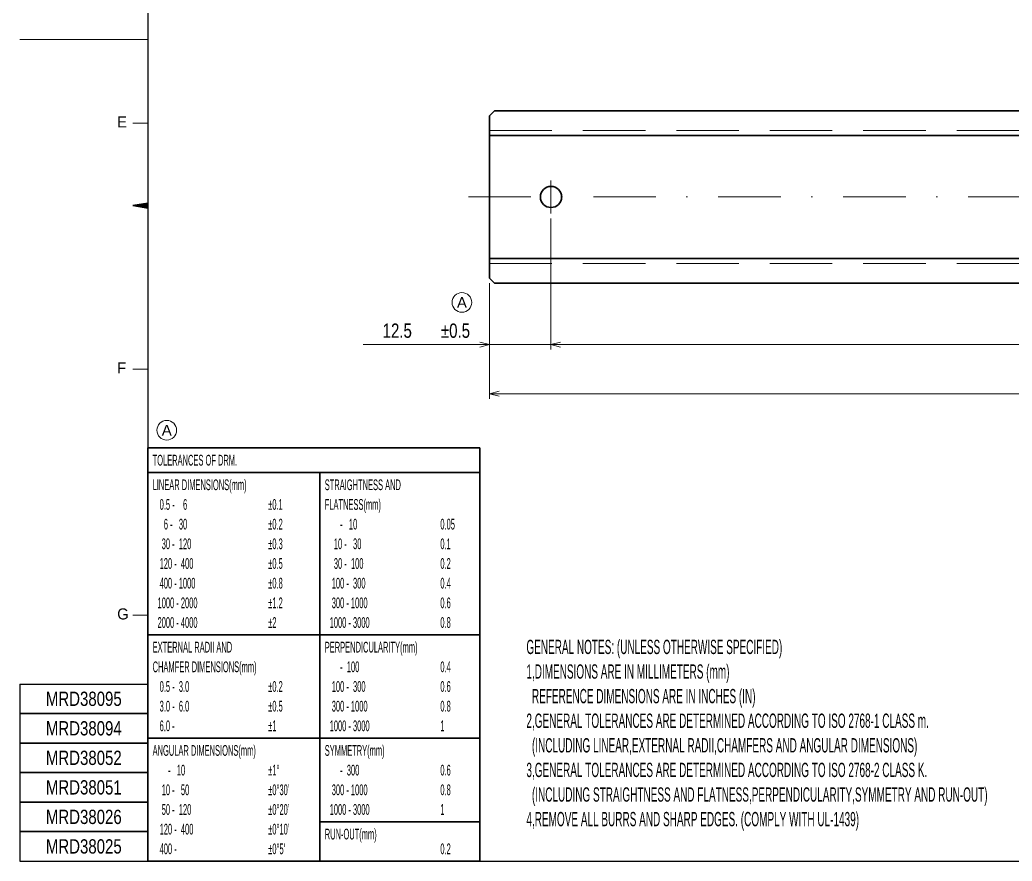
# Model space of a CAD drawing. Header units: millimetres. Extents: x 7 to 587, y 2 to 418.
# Drawn here: x 7 to 208.8, y 10 to 181 of the extents above; entities that cross this region are included whole.
import ezdxf
from ezdxf.enums import TextEntityAlignment as Align

# ---------------------------------------------------------------- set-up
doc = ezdxf.new("R2010")
doc.units = ezdxf.units.MM
doc.linetypes.add('DASHDOT', pattern=[25.3, 12.7, -6.3, 0, -6.3])
doc.linetypes.add('DASHED', pattern=[19, 12.7, -6.3])
for name, color, linetype in [('GR1_01', 7, 'Continuous'), ('GR1_05', 7, 'Continuous'), ('GR1_16', 7, 'Continuous'), ('図面枠C7M', 7, 'Continuous')]:
    doc.layers.add(name, color=color, linetype=linetype)
doc.styles.add('HG丸ｺﾞｼｯｸM-PRO', font='')
doc.styles.get('HG丸ｺﾞｼｯｸM-PRO').set_extended_font_data('HG丸ｺﾞｼｯｸM-PRO')

# ---------------------------------------------------------------- blocks, each defined once
blk = doc.blocks.new('BLKF024')
at = {"layer": '図面枠C7M', "color": 3, "linetype": 'Continuous', "lineweight": 35}
for p, q in [((30.067393, 143.236108), (30.09438, 143.263095)), ((30.188706, 143.216), (30.264271, 143.291564)), ((30.310019, 143.195891), (30.434161, 143.320033)), ((30.431331, 143.175782), (30.604052, 143.348503)), ((30.552644, 143.155673), (30.773942, 143.376972)), ((30.673956, 143.135565), (30.943833, 143.405441)), ((30.795269, 143.115456), (31.113723, 143.43391)), ((30.916582, 143.095347), (31.283614, 143.462379)), ((31.037894, 143.075238), (31.453504, 143.490848)), ((31.159207, 143.05513), (31.623395, 143.519317)), ((31.280519, 143.035021), (31.793285, 143.547787)), ((31.401832, 143.014912), (31.963176, 143.576256)), ((31.523145, 142.994803), (32.133066, 143.604725)), ((31.644457, 142.974695), (32.302957, 143.633194)), ((31.76577, 142.954586), (32.472847, 143.661663)), ((31.887082, 142.934477), (32.642738, 143.690132)), ((32.008395, 142.914368), (32.812628, 143.718601)), ((32.129708, 142.894259), (32.982519, 143.747071)), ((32.25102, 142.874151), (33, 143.62313)), ((32.372333, 142.854042), (33, 143.481709)), ((32.493645, 142.833933), (33, 143.340288)), ((32.614958, 142.813824), (33, 143.198866)), ((32.736271, 142.793716), (33, 143.057445)), ((32.857583, 142.773607), (33, 142.916024)), ((32.978896, 142.753498), (33, 142.774602))]:
    blk.add_line(p, q, dxfattribs=at)
blk = doc.blocks.new('BLKF023')
at = {"layer": '図面枠C7M', "color": 2, "linetype": 'Continuous', "lineweight": 25}
for p, q in [((33, 410), (33, 10)), ((7, 46), (7, 10)), ((7, 46), (33, 46)), ((7, 10), (587, 10))]:
    blk.add_line(p, q, dxfattribs=at)
at = {"layer": '図面枠C7M', "color": 4, "linetype": 'Continuous', "lineweight": 13}
for p, q in [((7, 177), (33, 177)), ((30, 160), (33, 160)), ((30, 110), (33, 110)), ((30, 60), (33, 60))]:
    blk.add_line(p, q, dxfattribs=at)
at = {"layer": '図面枠C7M', "color": 3, "linetype": 'Continuous', "lineweight": 35}
for p, q in [((33, 143.75), (30, 143.25)), ((30, 143.25), (33, 142.75)), ((7, 40), (33, 40)), ((7, 34), (33, 34)), ((7, 28), (33, 28)), ((7, 22), (33, 22)), ((7, 16), (33, 16))]:
    blk.add_line(p, q, dxfattribs=at)
blk.add_blockref('BLKF024', (0, 0), dxfattribs=at)
at = {"layer": '図面枠C7M', "color": 4, "linetype": 'Continuous', "lineweight": 13, "style": 'HG丸ｺﾞｼｯｸM-PRO'}
for s, width, p in [('E', 1.001589, (26.79, 158.45)), ('F', 0.998986, (26.79, 108.45)), ('G', 1.003714, (26.79, 58.45))]:
    blk.add_text(s, height=2.25, dxfattribs=dict(at, width=width)).set_placement(p, align=Align.BOTTOM_LEFT)
blk = doc.blocks.new('FXTIP_ARROW_S')
at = {"color": 0, "linetype": 'Continuous', "lineweight": -2}
for q in [(-1, 0), (-0.97, 0.26), (-0.97, -0.26)]:
    blk.add_line((0, 0), q, dxfattribs=at)
blk = doc.blocks.new('FXTIP_ARROW_E')
at = {"color": 0, "linetype": 'Continuous', "lineweight": -2}
for q in [(-1, 0), (-0.97, 0.26), (-0.97, -0.26)]:
    blk.add_line((0, 0), q, dxfattribs=at)
blk = doc.blocks.new('BLKF058')
at = {"layer": 'GR1_01', "color": 3, "linetype": 'Continuous', "lineweight": 35}
for p, q in [((103.5, 162.5), (102.5, 161.5)), ((102.5, 161.5), (102.5, 128.5)), ((103.5, 162.5), (481.5, 162.5)), ((102.5, 157.5), (482.5, 157.5)), ((102.5, 132.5), (482.5, 132.5)), ((103.5, 127.5), (102.5, 128.5)), ((103.5, 127.5), (481.5, 127.5))]:
    blk.add_line(p, q, dxfattribs=at)
at = {"layer": 'GR1_01', "color": 4, "linetype": 'DASHED', "lineweight": 13}
for p, q in [((102.5, 158.5), (482.5, 158.5)), ((102.5, 131.5), (482.5, 131.5))]:
    blk.add_line(p, q, dxfattribs=at)
at = {"layer": 'GR1_01', "color": 4, "linetype": 'DASHDOT', "lineweight": 13}
for p, q in [((115, 148.38), (115, 141.62)), ((98.22, 145), (488.69, 145))]:
    blk.add_line(p, q, dxfattribs=at)
at = {"layer": 'GR1_01', "color": 3, "linetype": 'Continuous', "lineweight": 35}
blk.add_circle((115, 145), 2.15, dxfattribs=at)
blk = doc.blocks.new('BLKF145')
at = {"layer": '図面枠C7M', "color": 3, "linetype": 'Continuous', "lineweight": 35}
for p, q in [((33, 94), (100.5, 94)), ((33, 94), (33, 10)), ((100.5, 10), (100.5, 94)), ((33, 89), (100.5, 89)), ((68, 10), (68, 89)), ((33, 56), (68, 56)), ((68, 56), (100.5, 56)), ((33, 35), (68, 35)), ((68, 35), (100.5, 35)), ((68, 18), (100.5, 18)), ((33, 10), (100.5, 10))]:
    blk.add_line(p, q, dxfattribs=at)
at = {"layer": '図面枠C7M', "color": 4, "linetype": 'Continuous', "lineweight": 13, "style": 'HG丸ｺﾞｼｯｸM-PRO'}
for s, height, width, p in [('TOLERANCES OF DRM.', 2.1818, 0.522208, (34, 91.5)), ('LINEAR DIMENSIONS(mm)', 2.1818, 0.521664, (34, 86.5)), ('STRAIGHTNESS AND', 2.1818, 0.521949, (69, 86.5)), (' 0.5 -    6', 2.1818, 0.524049, (35, 82.5)), ('±0.1', 2.182, 0.52198, (57.5, 82.5)), ('FLATNESS(mm)', 2.1818, 0.521994, (69, 82.5)), ('   6 -   30', 2.1818, 0.52397, (35, 78.5)), ('±0.2', 2.182, 0.52198, (57.5, 78.5)), ('     -   10', 2.1818, 0.524651, (70, 78.5)), ('0.05', 2.182, 0.52205, (92.5, 78.5)), ('  30 -  120', 2.1818, 0.522893, (35, 74.5)), ('±0.3', 2.182, 0.52198, (57.5, 74.5)), ('  10 -   30', 2.1818, 0.523391, (70, 74.5)), ('0.1', 2.182, 0.522424, (92.5, 74.5)), (' 120 -  400', 2.1818, 0.52246, (35, 70.5)), ('±0.5', 2.182, 0.52198, (57.5, 70.5)), ('  30 -  100', 2.1818, 0.522893, (70, 70.5)), ('0.2', 2.182, 0.522424, (92.5, 70.5)), (' 400 - 1000', 2.1818, 0.52208, (35, 66.5)), ('±0.8', 2.182, 0.52198, (57.5, 66.5)), (' 100 -  300', 2.1818, 0.52246, (70, 66.5)), ('0.4', 2.182, 0.522424, (92.5, 66.5)), ('1000 - 2000', 2.1818, 0.521744, (35, 62.5)), ('±1.2', 2.182, 0.52198, (57.5, 62.5)), (' 300 - 1000', 2.1818, 0.52208, (70, 62.5)), ('0.6', 2.182, 0.522424, (92.5, 62.5)), ('2000 - 4000', 2.1818, 0.521744, (35, 58.5)), ('±2', 2.182, 0.521216, (57.5, 58.5)), ('1000 - 3000', 2.1818, 0.521744, (70, 58.5)), ('0.8', 2.182, 0.522424, (92.5, 58.5)), ('EXTERNAL RADII AND', 2.1818, 0.522426, (34, 53.5)), ('PERPENDICULARITY(mm)', 2.1818, 0.521822, (69, 53.5)), ('CHAMFER DIMENSIONS(mm)', 2.1818, 0.521615, (34, 49.5)), ('     -  100', 2.1818, 0.52397, (70, 49.5)), ('0.4', 2.182, 0.522424, (92.5, 49.5)), (' 0.5 -  3.0', 2.1818, 0.523514, (35, 45.5)), ('±0.2', 2.182, 0.52198, (57.5, 45.5)), (' 100 -  300', 2.1818, 0.52246, (70, 45.5)), ('0.6', 2.182, 0.522424, (92.5, 45.5)), (' 3.0 -  6.0', 2.1818, 0.523514, (35, 41.5)), ('±0.5', 2.182, 0.52198, (57.5, 41.5)), (' 300 - 1000', 2.1818, 0.52208, (70, 41.5)), ('0.8', 2.182, 0.522424, (92.5, 41.5)), (' 6.0 -', 2.182, 0.523279, (35, 37.5)), ('±1', 2.182, 0.521216, (57.5, 37.5)), ('1000 - 3000', 2.1818, 0.521744, (70, 37.5)), ('1', 2.18, 0.521199, (92.5, 37.5)), ('ANGULAR DIMENSIONS(mm)', 2.1818, 0.521887, (34, 32.5)), ('SYMMETRY(mm)', 2.1818, 0.521222, (69, 32.5)), ('     -   10', 2.1818, 0.524651, (35, 28.5)), ('±1°', 2.182, 0.52122, (57.5, 28.5)), ('     -  300', 2.1818, 0.52397, (70, 28.5)), ('0.6', 2.182, 0.522424, (92.5, 28.5)), ('  10 -   50', 2.1818, 0.523391, (35, 24.5)), ("±0°30'", 2.182, 0.521679, (57.5, 24.5)), (' 300 - 1000', 2.1818, 0.52208, (70, 24.5)), ('0.8', 2.182, 0.522424, (92.5, 24.5)), ('  50 -  120', 2.1818, 0.522893, (35, 20.5)), ("±0°20'", 2.182, 0.521679, (57.5, 20.5)), ('1000 - 3000', 2.1818, 0.521744, (70, 20.5)), ('1', 2.18, 0.521199, (92.5, 20.5)), (' 120 -  400', 2.1818, 0.52246, (35, 16.5)), ("±0°10'", 2.182, 0.521679, (57.5, 16.5)), ('RUN-OUT(mm)', 2.1818, 0.521162, (69, 15.5)), (' 400 -', 2.182, 0.52234, (35, 12.5)), ("±0°5'", 2.182, 0.521776, (57.5, 12.5)), ('0.2', 2.182, 0.522424, (92.5, 12.5))]:
    blk.add_text(s, height=height, dxfattribs=dict(at, width=width)).set_placement(p, align=Align.MIDDLE_LEFT)
blk = doc.blocks.new('BLKF146')
at = {"layer": 'GR1_05', "color": 4, "linetype": 'Continuous', "lineweight": 13}
blk.add_circle((36.87, 97.59), 2, dxfattribs=at)
at = {"layer": 'GR1_05', "color": 4, "linetype": 'Continuous', "lineweight": 13, "style": 'HG丸ｺﾞｼｯｸM-PRO', "width": 1.042301}
blk.add_text('A', height=2.18, dxfattribs=at).set_placement((36.87, 97.59), align=Align.MIDDLE_CENTER)
blk = doc.blocks.new('BLKF147')
at = {"layer": 'GR1_05', "color": 4, "linetype": 'Continuous', "lineweight": 13}
blk.add_circle((96.89, 123.56), 2, dxfattribs=at)
at = {"layer": 'GR1_05', "color": 4, "linetype": 'Continuous', "lineweight": 13, "style": 'HG丸ｺﾞｼｯｸM-PRO', "width": 1.042301}
blk.add_text('A', height=2.18, dxfattribs=at).set_placement((96.89, 123.56), align=Align.MIDDLE_CENTER)

msp = doc.modelspace()

# ---------------------------------------------------------------- linework, layer by layer
at = {"layer": 'GR1_16', "color": 4, "linetype": 'Continuous', "lineweight": 13}
for p, q in [((115, 140.62), (115, 114)), ((102.5, 127.5), (102.5, 104)), ((102.5, 127.5), (102.5, 114)), ((76.82, 115), (102.5, 115)), ((102.5, 115), (115, 115)), ((115, 115), (310, 115)), ((102.5, 105), (482.5, 105))]:
    msp.add_line(p, q, dxfattribs=at)

# ---------------------------------------------------------------- block references
at = {"layer": 'GR1_01', "color": 3, "linetype": 'Continuous', "lineweight": 35}
msp.add_blockref('BLKF058', (0, 0), dxfattribs=at)
at = {"layer": 'GR1_05', "color": 4, "linetype": 'Continuous', "lineweight": 13}
for name in ['BLKF147', 'BLKF146']:
    msp.add_blockref(name, (0, 0), dxfattribs=at)
at = {"layer": 'GR1_16', "color": 4, "linetype": 'Continuous', "lineweight": 13, "xscale": 2, "yscale": 2}
for name, p, rotation in [('FXTIP_ARROW_E', (102.5, 115), 360), ('FXTIP_ARROW_S', (115, 115), 180), ('FXTIP_ARROW_S', (102.5, 105), 180)]:
    msp.add_blockref(name, p, dxfattribs=dict(at, rotation=rotation))
at = {"layer": '図面枠C7M', "color": 4, "linetype": 'Continuous', "lineweight": 13}
for name in ['BLKF023', 'BLKF145']:
    msp.add_blockref(name, (0, 0), dxfattribs=at)

# ---------------------------------------------------------------- texts
at = {"layer": 'GR1_16', "color": 3, "linetype": 'Continuous', "lineweight": 35, "style": 'HG丸ｺﾞｼｯｸM-PRO'}
for s, width, p in [('12.5', 0.784749, (83.74, 115.5)), ('±0.5', 0.783726, (95.58, 115.5))]:
    msp.add_text(s, height=2.909, rotation=0, dxfattribs=dict(at, width=width)).set_placement(p, align=Align.BOTTOM_CENTER)
at = {"layer": '図面枠C7M', "color": 3, "linetype": 'Continuous', "lineweight": 35, "style": 'HG丸ｺﾞｼｯｸM-PRO'}
for s, width, p in [('GENERAL NOTES: (UNLESS OTHERWISE SPECIFIED)', 0.52211, (110, 55)), ('1,DIMENSIONS ARE IN MILLIMETERS (mm)', 0.521966, (110, 50)), ('  REFERENCE DIMENSIONS ARE IN INCHES (IN)', 0.521932, (110, 45)), ('2,GENERAL TOLERANCES ARE DETERMINED ACCORDING TO ISO 2768-1 CLASS m.', 0.522186, (110, 40)), ('  (INCLUDING LINEAR,EXTERNAL RADII,CHAMFERS AND ANGULAR DIMENSIONS)', 0.522355, (110, 35)), ('3,GENERAL TOLERANCES ARE DETERMINED ACCORDING TO ISO 2768-2 CLASS K.', 0.52223, (110, 30)), ('  (INCLUDING STRAIGHTNESS AND FLATNESS,PERPENDICULARITY,SYMMETRY AND RUN-OUT)', 0.522087, (110, 25)), ('4,REMOVE ALL BURRS AND SHARP EDGES. (COMPLY WITH UL-1439)', 0.52235, (110, 20))]:
    msp.add_text(s, height=2.9091, dxfattribs=dict(at, width=width)).set_placement(p, align=Align.TOP_LEFT)
at = {"layer": '図面枠C7M', "color": 3, "linetype": 'Continuous', "lineweight": 35, "style": 'HG丸ｺﾞｼｯｸM-PRO', "width": 0.783793}
for s, p in [('MRD38095', (20, 43)), ('MRD38094', (20, 37)), ('MRD38052', (20, 31)), ('MRD38051', (20, 25)), ('MRD38026', (20, 19)), ('MRD38025', (20, 13))]:
    msp.add_text(s, height=2.909, dxfattribs=at).set_placement(p, align=Align.MIDDLE_CENTER)

doc.saveas('drawing.dxf')
